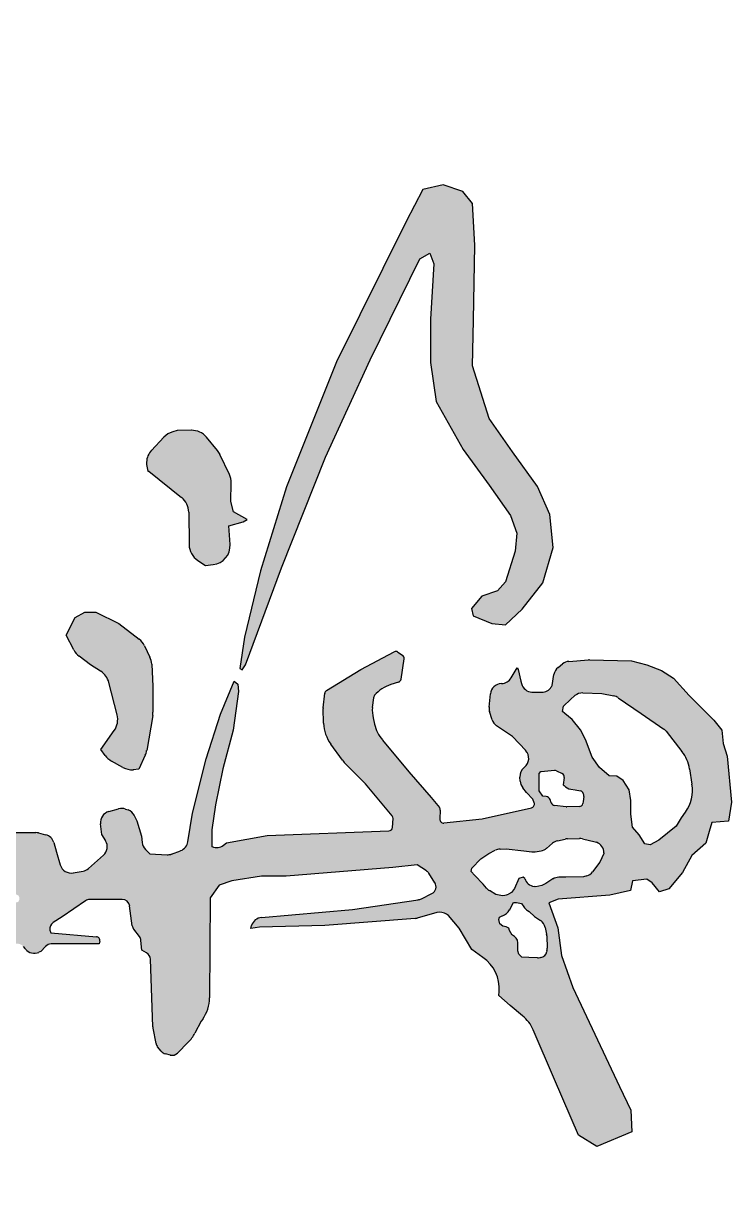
# Model space of a CAD drawing. Extents: x 1036631 to 1215829, y 649019 to 896649.
# Drawn here: x 1211893 to 1212528, y 695804 to 696856 of the extents above; entities that cross this region are included whole.
import ezdxf

# ---------------------------------------------------------------- set-up
doc = ezdxf.new("R2010")
doc.units = 0
doc.header["$LTSCALE"] = 1000
doc.header["$MEASUREMENT"] = 0
doc.layers.add('签名', color=7, linetype='Continuous')

msp = doc.modelspace()

# ---------------------------------------------------------------- hatches: boundary and pattern name
at = {"layer": '签名'}
h = msp.add_hatch(color=4, dxfattribs=at)
h.paths.add_polyline_path([(1211782.3, 696799.3), (1211803.9, 696796.4), (1211816, 696791.8), (1211826, 696786.4), (1211829.4, 696779.7), (1211830.2, 696771.8), (1211830.6, 696764.7), (1211830.6, 696763), (1211834.4, 696766.4), (1211839.8, 696774.7), (1211846, 696784.3), (1211843.5, 696795.1), (1211840.6, 696799.5, 0.161293), (1211823.8, 696812.6), (1211816.9, 696815.1), (1211790.2, 696823), (1211754.7, 696831.7, -0.055927), (1211747.6, 696834.3), (1211732.4, 696841.9, -0.036786), (1211728.1, 696844.4), (1211719.6, 696850.4, 0.116967), (1211705, 696856.2, 0.125161), (1211703.4, 696855.9), (1211694.6, 696851.9, 0.089225), (1211693.6, 696851.2, -0.045924), (1211694.1, 696851.6), (1211688.8, 696847.9, 0.195275), (1211687.4, 696845.8), (1211686.8, 696843.1, 0.293872), (1211688.2, 696839.6), (1211693.9, 696835.5), (1211699.7, 696833.4), (1211706, 696827.2), (1211708.1, 696812.3, 0.040442), (1211708.1, 696811.7, 0.74192), (1211714.3, 696809.9), (1211716.4, 696813), (1211725.6, 696815.9), (1211734.8, 696814.3), (1211741.8, 696809.3), (1211749.8, 696802.4, 0.146226), (1211751.6, 696801.6), (1211766.8, 696799.7)])
h.paths.add_polyline_path([(1212034.5, 696430.8, -0.224051), (1212040.9, 696417.7), (1212041.2, 696388.5, 0.252735), (1212049, 696374.4), (1212056, 696369.9), (1212062.7, 696370.6, 0.405395), (1212078, 696388.7), (1212076.8, 696405.4), (1212089.7, 696409.1), (1212093.4, 696411), (1212080.9, 696417.9), (1212078.6, 696427.1), (1212079, 696443.9, 0.116113), (1212077.4, 696451.5), (1212068.9, 696469.5, 0.062977), (1212066.6, 696473.1), (1212056.8, 696485, 0.230474), (1212043.2, 696491.1), (1212030.6, 696490.8), (1212026.6, 696489.7, 0.141943), (1212018.5, 696484.9), (1212007.6, 696473.1, 0.175293), (1212003, 696462.5), (1212002.9, 696460.3), (1212004.3, 696454.3), (1212005.2, 696454.3)])
h.paths.add_polyline_path([(1212007.7, 696281.3, 0.097987), (1212006, 696287.6), (1212001.2, 696297.6, 0.115547), (1211996.4, 696303.7), (1211978.2, 696317.9), (1211957.6, 696327.8), (1211947.7, 696328), (1211938.9, 696323.2), (1211931, 696307.2), (1211937.8, 696294, 0.112428), (1211942.7, 696288.3), (1211952.9, 696280.6), (1211961.9, 696274.9, -0.190711), (1211969.2, 696264.8), (1211976.7, 696235.8, -0.218827), (1211974.1, 696221.8), (1211962.2, 696204.8), (1211966, 696199.4, 0.115033), (1211971.7, 696194.3), (1211981.8, 696188.6, 0.14431), (1211991.2, 696186.5), (1211996.2, 696186.9), (1212001.9, 696199.5, 0.064737), (1212003.2, 696203.7), (1212008.6, 696235.3, 0.042109), (1212008.8, 696238.2), (1212008.8, 696261.3)])
h.paths.add_polyline_path([(1211848.9, 695876.5, 0.133698), (1211851, 695879.4), (1211854.7, 695889.3), (1211854.3, 695900), (1211854.3, 695904.2), (1211851, 695906.1), (1211843.5, 695906.5), (1211829.8, 695906.3), (1211823.5, 695906.9, -0.296761), (1211817.7, 695911.5), (1211816.3, 695915.7), (1211813, 695915.7), (1211809.9, 695910.9, -0.111035), (1211807.7, 695908.8), (1211803.3, 695906.1), (1211795.6, 695897.6, -0.159662), (1211792, 695895.5), (1211786.5, 695894.4), (1211772.8, 695895.5), (1211772.6, 695894.8), (1211772.3, 695888.2), (1211772.9, 695882.6), (1211777.6, 695877.6), (1211784.8, 695870.4), (1211788.9, 695870.7), (1211793, 695873.8), (1211796.4, 695872.6), (1211799.9, 695868.2), (1211801.1, 695861.3), (1211800.3, 695844.2, 0.22558), (1211802.5, 695838.9), (1211810.2, 695831.8), (1211813.7, 695832.5), (1211821.5, 695842.8), (1211830.7, 695851, 0.121444), (1211832.5, 695853.7), (1211836.9, 695865.5, -0.134274), (1211839, 695868.4)])
msp.add_hatch(color=4, dxfattribs=at).paths.add_polyline_path([(1212235.9, 696678.6), (1212173.4, 696552.6), (1212128.7, 696440.3), (1212105.1, 696364.9), (1212090.8, 696305.5), (1212086.7, 696277.3), (1212088.7, 696276.3), (1212091.8, 696280.7), (1212124, 696367.8), (1212163.4, 696467.1), (1212203.6, 696554.3), (1212248.2, 696644.9), (1212257, 696650), (1212260.7, 696640.5), (1212257.7, 696590.8), (1212257.7, 696552.1), (1212262.8, 696517.1), (1212287, 696474), (1212310.3, 696441.9), (1212329.3, 696414.8), (1212335.2, 696398.8), (1212333.7, 696382.7), (1212325, 696355), (1212317.9, 696347), (1212303.6, 696342.4), (1212294.4, 696331.2), (1212295.9, 696324.5), (1212312.8, 696317.8), (1212325.1, 696316.7), (1212340, 696330.6), (1212358.5, 696354.1), (1212367.7, 696385.9), (1212364.6, 696415.6), (1212353.8, 696440.7), (1212331.3, 696471.9), (1212310.3, 696501.6), (1212295.4, 696548.9), (1212296.4, 696589.9), (1212297.4, 696657.1), (1212295.3, 696694.5), (1212286.6, 696705.3), (1212269.2, 696711.4), (1212250.8, 696707.3)])
h = msp.add_hatch(color=4, dxfattribs=at)
h.paths.add_polyline_path([(1212162.8, 696255.1, -0.231178), (1212164.4, 696257.6), (1212195.3, 696276.6), (1212225, 696292.3, -0.274551), (1212228.5, 696292.1), (1212232.5, 696289.4, -0.290357), (1212233.9, 696286.1), (1212231.2, 696267.9, -0.282713), (1212229, 696265.2), (1212222, 696262.9, 0.12974), (1212207.5, 696253.4), (1212206.7, 696251.1), (1212205.5, 696242.5, 0.07073), (1212206.3, 696233), (1212207.6, 696227.5, 0.118418), (1212214.6, 696213.2), (1212238.4, 696184.7), (1212258.3, 696161.5), (1212265.7, 696152.6, -0.191696), (1212266.5, 696150.2), (1212266, 696142.4, 0.465128), (1212269.8, 696138.8), (1212303.9, 696142.5), (1212348.2, 696152.4, 0.44834), (1212350.7, 696156.8), (1212349.5, 696160.2), (1212343.9, 696166.2), (1212340.4, 696170.4, -0.157491), (1212338.1, 696176.2), (1212337.9, 696180, -0.24693), (1212341.8, 696188.6), (1212342, 696188.8, 0.440579), (1212343.1, 696203.8), (1212331.2, 696216.4), (1212317, 696226, -0.170294), (1212312.9, 696231.4), (1212310.6, 696238.7, -0.102372), (1212310.2, 696242.8), (1212311.5, 696254.7, -0.373734), (1212321.3, 696263.8), (1212321.5, 696263.8, 0.254103), (1212329.9, 696268.7), (1212335.3, 696278), (1212336.4, 696276.6), (1212338.7, 696266.1), (1212339.3, 696263.8, 0.331647), (1212348.7, 696256.1), (1212350.3, 696256), (1212357.3, 696256, 0.263355), (1212366.1, 696261), (1212366.7, 696262), (1212368.4, 696272.1, -0.184975), (1212372.1, 696278.4), (1212376.2, 696281.6, -0.149598), (1212381.8, 696283.8), (1212399.8, 696285.1), (1212438.1, 696284.3), (1212451.7, 696280.7), (1212464.9, 696275.6), (1212475.6, 696268.8), (1212489.6, 696253.2), (1212511.7, 696230.9), (1212518.9, 696222.1), (1212520.1, 696210.1), (1212523.7, 696198.6), (1212527.7, 696157.4), (1212524.9, 696140.3), (1212510.1, 696139.1), (1212507.7, 696131.1), (1212504.5, 696120.7), (1212492.2, 696109.6), (1212483.8, 696094.4), (1212471.4, 696079.7), (1212463, 696076.9), (1212456.6, 696085.2), (1212451.8, 696088.4), (1212438.7, 696086.8), (1212437, 696078.3), (1212418.6, 696074), (1212372.3, 696070.4), (1212363.9, 696067.2), (1212372, 696044.6), (1212375.2, 696019.7), (1212385.3, 695991.2), (1212427.2, 695902.4), (1212437.4, 695881), (1212438.4, 695861.6), (1212406.8, 695848.4), (1212390.4, 695858.6), (1212369, 695908.5), (1212349.8, 695953, 0.119239), (1212340.2, 695965.8), (1212329.2, 695974.9), (1212319, 695984.1), (1212319.2, 695987.6, 0.267055), (1212304.7, 696018.2), (1212294.7, 696025.1), (1212283.4, 696044.4), (1212273.8, 696055.6), (1212272.1, 696056.8, 0.225942), (1212263.5, 696058.3), (1212245.8, 696053.4, -0.047725), (1212243.9, 696053.1), (1212163, 696046.8), (1212104.3, 696045.4), (1212096.5, 696044.2), (1212097.3, 696046.9, -0.302854), (1212106.1, 696054), (1212187.9, 696061.2), (1212246.5, 696069.8, 0.079622), (1212249.6, 696070.8), (1212259, 696075.5, 0.447831), (1212261.6, 696085.2), (1212256.1, 696093.7, 0.101957), (1212254.2, 696095.7), (1212245.7, 696101.3), (1212224, 696098.9), (1212128.4, 696090.9), (1212106, 696090.9), (1212079.4, 696086.9), (1212068.2, 696082.9), (1212060.2, 696071.6), (1212059.5, 695981.8, -0.1506), (1212053.4, 695962.7), (1212052.1, 695960.9), (1212046.5, 695950.2, -0.07539), (1212040.5, 695942), (1212030.7, 695932.3, -0.258442), (1212024.4, 695930.4), (1212020, 695931.5, -0.172364), (1212016.1, 695933.9), (1212013, 695938, -0.116492), (1212011.7, 695940.8), (1212008.8, 695955.3), (1212006.5, 696016.5, 0.257654), (1212003.1, 696022.2), (1211998.9, 696024.6), (1211998, 696033.4, 0.137932), (1211996.7, 696036.8), (1211991.6, 696043.4, -0.130882), (1211990.3, 696046.6), (1211987.9, 696064.3, 0.375873), (1211981.2, 696070.2), (1211952.1, 696070.2, 0.153785), (1211948.2, 696068.9), (1211927.4, 696054.4), (1211919.4, 696049.4, 0.298099), (1211916.2, 696042.7), (1211917.2, 696040.1), (1211958.1, 696036.7, -0.449386), (1211961.1, 696032.6), (1211960.6, 696030.2), (1211917.5, 696030.2, 0.210128), (1211912.4, 696028), (1211908.3, 696023.4), (1211906.5, 696022.7, -0.340919), (1211894.4, 696025.7), (1211892.7, 696027.8, 0.210758), (1211887.8, 696030.4), (1211879.3, 696031, -0.201903), (1211872.3, 696034.6), (1211866.3, 696041.6, -0.259318), (1211864.4, 696051.4), (1211865.3, 696054.2, -0.264412), (1211877.7, 696065.6), (1211888, 696067.9), (1211888.8, 696069.7, 0.42547), (1211887, 696074.3), (1211882.9, 696075.9, 0.080244), (1211875.6, 696076.9), (1211859.3, 696076.3), (1211764.5, 696075.2), (1211690.1, 696069.1), (1211656.7, 696066.9, 0.145884), (1211653, 696065.6), (1211604.9, 696029.6), (1211565.5, 696003.1), (1211517.1, 695966.6), (1211453.4, 695923.2), (1211433.9, 695908.2, 0.151784), (1211430.5, 695903.2), (1211428.7, 695897.7), (1211428.7, 695893.1, 0.121298), (1211429.8, 695888.4), (1211432.8, 695885), (1211438.5, 695883.5), (1211444.6, 695883.7, 0.108689), (1211458.7, 695887.1), (1211468.3, 695891.8), (1211538.2, 695923.9), (1211622.3, 695962.4), (1211693.9, 695991.5), (1211723.8, 695997.7), (1211768.6, 696000.1), (1211779.4, 695999.5, -0.148728), (1211786.8, 695996.8), (1211793.5, 695991.8, -0.11645), (1211797.6, 695987), (1211802.4, 695977.3), (1211787.2, 695975, 0.187953), (1211778.7, 695970), (1211761.7, 695948.9, 0.102525), (1211759.2, 695943.9), (1211755.2, 695929.4), (1211737.2, 695929.4, 0.144191), (1211729.8, 695927.2), (1211646.7, 695873.6), (1211568, 695827.3, 0.063491), (1211565.2, 695825.2), (1211550.7, 695810.7, -0.080592), (1211547.2, 695808.1), (1211542.6, 695805.9, -0.178905), (1211533.3, 695804.8), (1211529.8, 695810.6), (1211526, 695821.8, -0.27945), (1211528.8, 695835.6), (1211533.4, 695840.6), (1211555.1, 695847.1, 0.073381), (1211558.7, 695848.7), (1211664, 695918.4), (1211701, 695944, 0.06755), (1211703.7, 695946.5), (1211709.3, 695953.2), (1211709.6, 695955.1, 0.305341), (1211698.9, 695960.3), (1211694.7, 695960), (1211623.9, 695928.6), (1211499.4, 695875.1), (1211463.5, 695861.4, -0.052637), (1211456.6, 695859.6), (1211435.6, 695856.4, -0.090596), (1211423.4, 695856.7), (1211409.2, 695859.7, -0.085038), (1211398.5, 695863.9), (1211392.6, 695867.6, -0.181064), (1211388.2, 695873.2), (1211385.5, 695881.6, -0.147202), (1211385.5, 695887.4), (1211388.7, 695898.8, -0.109427), (1211390.8, 695902.7), (1211409.1, 695923.8, -0.048018), (1211410.6, 695925.2), (1211468, 695970.1), (1211517.5, 696003.9), (1211532.9, 696016.1, 0.298156), (1211535.3, 696023.2), (1211532.5, 696033.8), (1211527, 696040.1), (1211508.1, 696041.7), (1211297.1, 696015.8), (1211180.5, 696003.2), (1210924.5, 695982.3, -0.291644), (1210918.1, 695985.7), (1210900.6, 696016.5), (1210900.6, 696019.1, -0.383842), (1210906.6, 696025.8), (1210945.4, 696029.9), (1211243.5, 696043.3), (1211448.1, 696065.3), (1211521.3, 696070.8), (1211524.2, 696078.7), (1211522, 696108.5), (1211509.1, 696147.2), (1211497.2, 696162), (1211480.5, 696184, -0.101619), (1211477.6, 696190.1), (1211475.4, 696198.9, -0.109256), (1211475.2, 696206.3), (1211477.4, 696218.1, -0.280752), (1211489.3, 696231.2), (1211492, 696232, -0.126758), (1211500.5, 696232.3), (1211508.8, 696230.4, -0.15474), (1211517.6, 696225.3), (1211531.9, 696209.6, -0.081557), (1211534.9, 696205), (1211539.5, 696194.6, -0.093443), (1211540.9, 696188.5), (1211541.7, 696167), (1211548.7, 696126.4), (1211558.8, 696085.9, 0.390931), (1211566.5, 696080.8), (1211597.1, 696085.9), (1211621.7, 696098.6, 0.171134), (1211624.8, 696101.9), (1211634.7, 696124.5), (1211664.4, 696169.9), (1211678.5, 696198.2, 0.116513), (1211679.3, 696201.2), (1211679.3, 696221.9, 0.107138), (1211678.7, 696224.7), (1211675.9, 696230.7, 0.523435), (1211664.9, 696232.7), (1211653.7, 696221.5, -0.18265), (1211649.3, 696219.5), (1211636, 696218.7, -0.340063), (1211629.1, 696223.3), (1211627.2, 696229.1, 0.294066), (1211621.5, 696233.7), (1211616.2, 696234.2, 0.133568), (1211598.6, 696231.4), (1211596.1, 696230.3), (1211581.1, 696221.9, 0.220074), (1211577.7, 696217.3), (1211574.6, 696201.7, -0.080659), (1211573.8, 696199.6), (1211562.5, 696179.8), (1211559.8, 696182, -0.201849), (1211557.3, 696186.6), (1211553.8, 696221.6, -0.240558), (1211554.9, 696224.5), (1211570.3, 696238.1, 0.21433), (1211571.4, 696240.7), (1211571.4, 696245, 0.280337), (1211569.6, 696248), (1211516, 696275.7), (1211478.2, 696298.7, 0.156534), (1211472.2, 696300.2), (1211456.6, 696299.1, -0.46076), (1211449.4, 696306.4), (1211451.1, 696327.5, -0.064651), (1211454.8, 696344.6), (1211465.7, 696386.6), (1211481.3, 696446.5), (1211499.7, 696518.6), (1211503.3, 696537.3), (1211482.4, 696535.2, -0.064936), (1211464.8, 696535.8), (1211448.4, 696538.4, -0.080775), (1211438, 696541.9), (1211430.5, 696545.8, -0.135752), (1211417.2, 696558.2), (1211416.9, 696558.8, -0.154043), (1211411.9, 696578.7), (1211412.1, 696581.9, -0.136703), (1211413.3, 696585.3), (1211421.1, 696596.6), (1211423, 696597.1, -0.279334), (1211429.7, 696595.1), (1211444.1, 696579), (1211464.5, 696569.2), (1211484.6, 696565.2, 0.141167), (1211503.3, 696566.7), (1211507.2, 696569.5), (1211511.9, 696576.2, 0.122029), (1211512.6, 696579.4), (1211511.5, 696628.6, 0.13949), (1211506, 696646.4), (1211498.8, 696657.5), (1211493.4, 696663.2, 0.109197), (1211481.3, 696671.5), (1211471.8, 696675.3, -0.674227), (1211477.9, 696707.3), (1211488.7, 696706.8, -0.092395), (1211503.9, 696701.8), (1211515.2, 696695.4, -0.067551), (1211522.5, 696689.8), (1211538.4, 696674), (1211539.1, 696673, -0.157847), (1211545.7, 696653.1), (1211546.2, 696573.3, 0.507739), (1211550.7, 696570.1), (1211578.5, 696579.2), (1211641.8, 696595.7), (1211647.4, 696597.8, 0.285141), (1211669.2, 696626.2), (1211669.7, 696630.7), (1211659.5, 696651), (1211659.2, 696655.6, -0.404917), (1211668.5, 696666.3), (1211676.1, 696667, -0.059906), (1211678.5, 696667), (1211689.7, 696665.3, -0.217925), (1211696.8, 696660.7), (1211703.1, 696650.7, -0.127757), (1211704.6, 696645.8), (1211705.3, 696633.2), (1211705.8, 696630.2, 0.45192), (1211718.5, 696621.7), (1211737.9, 696626.9, 0.061267), (1211745.6, 696630), (1211759.5, 696637.6, -0.126968), (1211775.9, 696641.9), (1211828.5, 696641.9, 0.329734), (1211831.8, 696644.3), (1211838.3, 696665.6), (1211846.3, 696643.4, 0.229531), (1211848.4, 696641.4), (1211851.9, 696640.2, -0.382276), (1211854.1, 696636.3), (1211851.1, 696622.2, -0.203047), (1211849.6, 696620.1), (1211840.3, 696614.2), (1211822.5, 696604.4), (1211797.4, 696595.8), (1211762.5, 696589.2), (1211745.4, 696589.2), (1211730.8, 696589.7, 0.112418), (1211723.4, 696588.3), (1211718.7, 696586.3, 0.326044), (1211716.7, 696582.8), (1211719.7, 696553.4), (1211717.7, 696540.9), (1211713.1, 696533.3, 0.328096), (1211713.7, 696525.3), (1211719.7, 696518.5), (1211734.8, 696463.8, 0.053255), (1211735.3, 696462.5), (1211759.2, 696416.8), (1211778.2, 696386.2), (1211794.3, 696361.1, 0.098742), (1211796.1, 696359.2), (1211819.3, 696343.1), (1211855.4, 696310.2, 0.218816), (1211860.8, 696308.5), (1211863.4, 696308.8, -0.291918), (1211870, 696305.7), (1211871.8, 696302.8, -0.158896), (1211872.8, 696298.8), (1211871.9, 696286.2), (1211880.4, 696289.4), (1211863.5, 696271.5), (1211862.8, 696267.2, -0.240188), (1211853.6, 696254.8), (1211847.3, 696254), (1211816.5, 696254), (1211771.4, 696250.3), (1211745.6, 696249.6), (1211735.2, 696246.6), (1211733, 696228), (1211719.7, 696203.6), (1211702.7, 696182.9), (1211697.5, 696173.3), (1211688.8, 696154.1, -0.059303), (1211684.7, 696147.2), (1211670.5, 696129.1, 0.096023), (1211664.7, 696117.5), (1211662, 696108.4), (1211665.7, 696103.2), (1211676.1, 696101), (1211743.9, 696110.7), (1211775.4, 696113.4, 0.368288), (1211784.7, 696122.9), (1211784.8, 696124.4, -0.287337), (1211791.2, 696133.1), (1211794.5, 696134.5, -0.1299), (1211799.7, 696135.1), (1211830.3, 696130.9), (1211860.2, 696130.1), (1211903.7, 696130.1, -0.061275), (1211906.1, 696129.8), (1211912.5, 696128.2, -0.265952), (1211919.8, 696121.2), (1211922.3, 696112.7), (1211925.7, 696101.1, 0.385739), (1211937.4, 696093.9), (1211946.1, 696095.6, 0.134429), (1211950.9, 696098), (1211964.4, 696109.8, 0.361907), (1211966.4, 696122.7), (1211962.9, 696128.4), (1211961.8, 696138, -0.367837), (1211969.1, 696149), (1211978, 696151.5, -0.157947), (1211984.3, 696151.3), (1211986.5, 696150.5, -0.191883), (1211992.1, 696145.5), (1211994.4, 696140.8), (1211998.6, 696126.8), (1211999.1, 696121.3, 0.175535), (1212002, 696115), (1212006, 696111), (1212021.4, 696110.3, 0.100406), (1212025.4, 696110.9), (1212033.6, 696113.9, 0.271742), (1212040.1, 696121.9), (1212044.2, 696147.5), (1212056.6, 696196.3), (1212069.3, 696236.5), (1212081.5, 696265.9), (1212084.8, 696263.4), (1212085.6, 696256.8), (1212080.6, 696222), (1212071.5, 696187.2), (1212064.9, 696154.9), (1212061.6, 696132.6), (1212061.6, 696117.6, 0.280775), (1212072.1, 696118.8), (1212074.8, 696121), (1212111.3, 696127.6), (1212220.4, 696131.6, 0.384258), (1212223.7, 696134.8), (1212224.2, 696142.8, 0.192772), (1212223.4, 696145.2), (1212199.4, 696173.9), (1212182.2, 696191.2, -0.038185), (1212178.8, 696195.1), (1212168.3, 696209.4, -0.150784), (1212161.8, 696228.3), (1212161.3, 696241.9)])
h.paths.add_polyline_path([(1211672.6, 696569.6), (1211675, 696558.6), (1211673.3, 696515.8), (1211660.9, 696444.4), (1211643.7, 696379.2), (1211620.3, 696312.7), (1211599.3, 696280.7), (1211571, 696295.5), (1211541.4, 696309), (1211491, 696331, -0.411776), (1211487.4, 696339.9), (1211502, 696374.3), (1211515.6, 696416.1), (1211531.6, 696477.7), (1211539, 696513.4), (1211547.6, 696534.3), (1211556.6, 696537.4), (1211588.4, 696543.7), (1211618.2, 696556.2), (1211644.7, 696564.8), (1211666.4, 696570.6)], flags=16)
h.paths.add_polyline_path([(1211705.5, 696491.1), (1211708.5, 696490.2), (1211714.4, 696479.6), (1211719.1, 696454.6), (1211737.8, 696411.7), (1211763.9, 696356.4, 0.039662), (1211765.2, 696354), (1211782.7, 696328.4), (1211798.9, 696299.5), (1211806.9, 696285.5), (1211804, 696282.6), (1211777.2, 696281.3), (1211744.6, 696277.8), (1211681.9, 696282.9, 0.081589), (1211679.7, 696282.7), (1211659.5, 696277.7, 0.183834), (1211655.5, 696274.9), (1211653.1, 696271.4, -0.12786), (1211646.7, 696265.7), (1211637.9, 696261.3), (1211629.4, 696264.3), (1211628.3, 696271.5), (1211629.1, 696281.9), (1211640.4, 696306), (1211656.8, 696337.1), (1211672.3, 696372.5), (1211687, 696410.5), (1211697.4, 696452.8), (1211700, 696487.3), (1211701.7, 696490.7)], flags=16)
h.paths.add_polyline_path([(1212377.1, 696243.6), (1212383.3, 696249.7), (1212387.2, 696253.1, -0.191823), (1212394.3, 696255.5), (1212411.2, 696254.8), (1212422.1, 696252.8, -0.10674), (1212426.1, 696251.2), (1212446.7, 696237.1), (1212466.9, 696223, -0.07439), (1212469.1, 696221), (1212483.2, 696203, -0.129106), (1212490.1, 696187.2), (1212492.2, 696173.5, -0.195793), (1212486.2, 696148.5), (1212482.6, 696143.4), (1212477.9, 696136), (1212462.5, 696123.4), (1212454.6, 696119.2), (1212449.9, 696120.1), (1212444.8, 696128), (1212438.8, 696135), (1212437.4, 696146.7), (1212437.4, 696158.8), (1212436, 696168.6), (1212430.4, 696177), (1212424.8, 696180.7), (1212417.8, 696181.2), (1212409.4, 696188.6), (1212402.8, 696197.9), (1212396.8, 696213.8), (1212392.1, 696222.2), (1212384.7, 696231.5), (1212378.1, 696237.1), (1212376.2, 696238.9)], flags=16)
h.paths.add_polyline_path([(1212355.1, 696183.2), (1212356.6, 696184.9), (1212356.9, 696184.9), (1212369.8, 696186.1), (1212375.7, 696183.1, -0.319194), (1212377.6, 696179.7), (1212376.8, 696173.1), (1212377.5, 696172.3, 0.170609), (1212383.5, 696169.1), (1212387.4, 696168.5), (1212392.1, 696167.5, -0.270894), (1212394.6, 696165.2), (1212395.2, 696163.3), (1212394.6, 696157.9), (1212394.3, 696156.2, -0.35173), (1212391, 696153.5), (1212379.6, 696153.2), (1212368.8, 696154.5, -0.28734), (1212366, 696156.8), (1212364.9, 696159.9, 0.155831), (1212363.7, 696161.5, 0.184917), (1212361.5, 696162.5), (1212358.3, 696162.8), (1212355.1, 696167.7), (1212355.1, 696176)], flags=16)
h.paths.add_polyline_path([(1212294.7, 696098.1), (1212302.8, 696106.5), (1212310.1, 696111.3), (1212315.8, 696114.3, -0.109091), (1212320.1, 696115.4), (1212325.5, 696115.7), (1212341.3, 696113.8), (1212348.7, 696112.9, 0.069308), (1212351.5, 696113), (1212356.8, 696113.8, 0.13629), (1212361.8, 696116), (1212367.2, 696120.5, -0.117467), (1212371.5, 696122.6), (1212378.4, 696124.2, -0.049761), (1212380.5, 696124.5), (1212391.3, 696124.8, -0.063156), (1212393.9, 696124.6), (1212405.5, 696121.9), (1212406.6, 696121.5, -0.311276), (1212413.2, 696111.9), (1212413.2, 696111.3), (1212409.5, 696103.6), (1212403.1, 696095, -0.162986), (1212397.8, 696091.3), (1212394.8, 696090.4), (1212379.1, 696090), (1212372.8, 696090, 0.140475), (1212367.4, 696088.5), (1212361.1, 696084.5), (1212357.4, 696082.7), (1212352.3, 696081.6), (1212350.7, 696081.8, -0.312011), (1212342.4, 696088.9), (1212340.7, 696090.1), (1212336.9, 696088.9), (1212332.9, 696080.1), (1212330.3, 696076.5), (1212327.6, 696075, -0.174687), (1212320.8, 696073.8), (1212316.4, 696074.6), (1212310.5, 696078.2, -0.082204), (1212307.9, 696080.3), (1212305, 696083.8), (1212297.6, 696091.5), (1212294.3, 696095.2)], flags=16)
h.paths.add_polyline_path([(1212319.6, 696054.2), (1212322.1, 696055.5, 0.21493), (1212328.7, 696060.7), (1212330.7, 696064.6), (1212332.2, 696067.5), (1212334.9, 696067.5), (1212339.4, 696066.5), (1212341.3, 696063.6, 0.120194), (1212344.7, 696060.2), (1212346.1, 696059.4), (1212350.9, 696054.9), (1212356.2, 696051.4, -0.198061), (1212360.6, 696045), (1212362, 696038.2), (1212362.4, 696026.5, -0.06461), (1212362.2, 696023.9), (1212362, 696023.3, -0.302829), (1212356.6, 696018.1), (1212355.7, 696017.9, -0.052243), (1212353.6, 696017.8), (1212345.8, 696018), (1212339.6, 696018.5), (1212337, 696021.1), (1212336.1, 696023.9), (1212335.9, 696030.6, 0.37754), (1212330.8, 696038.1), (1212328.6, 696042.4), (1212327.8, 696044.3), (1212325.7, 696045.5), (1212322.7, 696046.2), (1212319.8, 696048.4), (1212319, 696052.1)], flags=16)

# ---------------------------------------------------------------- linework, layer by layer
at = {"layer": '签名', "color": 4}
for p, q in [((1212269.2, 696711.4, -1699.6), (1212250.8, 696707.3, -1699.6)), ((1212286.6, 696705.3, -1699.6), (1212269.2, 696711.4, -1699.6)), ((1212250.8, 696707.3, -1699.6), (1212235.9, 696678.6, -1699.6)), ((1212295.3, 696694.5, -1699.6), (1212286.6, 696705.3, -1699.6)), ((1212297.4, 696657.1, -1699.6), (1212295.3, 696694.5, -1699.6)), ((1212235.9, 696678.6, -1699.6), (1212173.4, 696552.6, -1699.6)), ((1212248.2, 696644.9, -1699.6), (1212257, 696650, -1699.6)), ((1212257, 696650, -1699.6), (1212260.7, 696640.5, -1699.6)), ((1212296.4, 696589.9, -1699.6), (1212297.4, 696657.1, -1699.6)), ((1212203.6, 696554.3, -1699.6), (1212248.2, 696644.9, -1699.6)), ((1212260.7, 696640.5, -1699.6), (1212257.7, 696590.8, -1699.6)), ((1212257.7, 696590.8, -1699.6), (1212257.7, 696552.1, -1699.6)), ((1212295.4, 696548.9, -1699.6), (1212296.4, 696589.9, -1699.6)), ((1212163.4, 696467.1, -1699.6), (1212203.6, 696554.3, -1699.6)), ((1212173.4, 696552.6, -1699.6), (1212128.7, 696440.3, -1699.6)), ((1212257.7, 696552.1, -1699.6), (1212262.8, 696517.1, -1699.6)), ((1212310.3, 696501.6, -1699.6), (1212295.4, 696548.9, -1699.6)), ((1212262.8, 696517.1, -1699.6), (1212287, 696474, -1699.6)), ((1212331.3, 696471.9, -1699.6), (1212310.3, 696501.6, -1699.6)), ((1212030.6, 696490.8, -1699.6), (1212026.6, 696489.7, -1699.6)), ((1212043.2, 696491.1, -1699.6), (1212030.6, 696490.8, -1699.6)), ((1212018.5, 696484.9, -1699.6), (1212007.6, 696473.1, -1699.6)), ((1212066.6, 696473.1, -1699.6), (1212056.8, 696485, -1699.6)), ((1212077.4, 696451.5, -1699.6), (1212068.9, 696469.5, -1699.6)), ((1212287, 696474, -1699.6), (1212310.3, 696441.9, -1699.6)), ((1212353.8, 696440.7, -1699.6), (1212331.3, 696471.9, -1699.6)), ((1212003, 696462.5, -1699.6), (1212002.9, 696460.3, -1699.6)), ((1212002.9, 696460.3, -1699.6), (1212004.3, 696454.3, -1699.6)), ((1212124, 696367.8, -1699.6), (1212163.4, 696467.1, -1699.6)), ((1212004.3, 696454.3, -1699.6), (1212005.2, 696454.3, -1699.6)), ((1212005.2, 696454.3, -1699.6), (1212034.5, 696430.8, -1699.6)), ((1212078.6, 696427.1, -1699.6), (1212079, 696443.9, -1699.6)), ((1212128.7, 696440.3, -1699.6), (1212105.1, 696364.9, -1699.6)), ((1212310.3, 696441.9, -1699.6), (1212329.3, 696414.8, -1699.6)), ((1212364.6, 696415.6, -1699.6), (1212353.8, 696440.7, -1699.6)), ((1212080.9, 696417.9, -1699.6), (1212078.6, 696427.1, -1699.6)), ((1212040.9, 696417.7, -1699.6), (1212041.2, 696388.5, -1699.6)), ((1212093.4, 696411, -1699.6), (1212080.9, 696417.9, -1699.6)), ((1212076.8, 696405.4, -1699.6), (1212089.7, 696409.1, -1699.6)), ((1212089.7, 696409.1, -1699.6), (1212093.4, 696411, -1699.6)), ((1212329.3, 696414.8, -1699.6), (1212335.2, 696398.8, -1699.6)), ((1212367.7, 696385.9, -1699.6), (1212364.6, 696415.6, -1699.6)), ((1212078, 696388.7, -1699.6), (1212076.8, 696405.4, -1699.6)), ((1212335.2, 696398.8, -1699.6), (1212333.7, 696382.7, -1699.6)), ((1212358.5, 696354.1, -1699.6), (1212367.7, 696385.9, -1699.6)), ((1212333.7, 696382.7, -1699.6), (1212325, 696355, -1699.6)), ((1212049, 696374.4, -1699.6), (1212056, 696369.9, -1699.6)), ((1212056, 696369.9, -1699.6), (1212062.7, 696370.6, -1699.6)), ((1212105.1, 696364.9, -1699.6), (1212090.8, 696305.5, -1699.6)), ((1212091.8, 696280.7, -1699.6), (1212124, 696367.8, -1699.6)), ((1212325, 696355, -1699.6), (1212317.9, 696347, -1699.6)), ((1212340, 696330.6, -1699.6), (1212358.5, 696354.1, -1699.6)), ((1212317.9, 696347, -1699.6), (1212303.6, 696342.4, -1699.6)), ((1212303.6, 696342.4, -1699.6), (1212294.4, 696331.2, -1699.6)), ((1211931, 696307.2, -1699.6), (1211938.9, 696323.2, -1699.6)), ((1211938.9, 696323.2, -1699.6), (1211947.7, 696328, -1699.6)), ((1211947.7, 696328, -1699.6), (1211957.6, 696327.8, -1699.6)), ((1211957.6, 696327.8, -1699.6), (1211978.2, 696317.9, -1699.6)), ((1212294.4, 696331.2, -1699.6), (1212295.9, 696324.5, -1699.6)), ((1212295.9, 696324.5, -1699.6), (1212312.8, 696317.8, -1699.6)), ((1212325.1, 696316.7, -1699.6), (1212340, 696330.6, -1699.6)), ((1211978.2, 696317.9, -1699.6), (1211996.4, 696303.7, -1699.6)), ((1212312.8, 696317.8, -1699.6), (1212325.1, 696316.7, -1699.6)), ((1211937.8, 696294, -1699.6), (1211931, 696307.2, -1699.6)), ((1212090.8, 696305.5, -1699.6), (1212086.7, 696277.3, -1699.6)), ((1212001.2, 696297.6, -1699.6), (1212006, 696287.6, -1699.6)), ((1212195.3, 696276.6, -1699.6), (1212225, 696292.3, -1699.6)), ((1212228.5, 696292.1, -1699.6), (1212232.5, 696289.4, -1699.6)), ((1211952.9, 696280.6, -1699.6), (1211942.7, 696288.3, -1699.6)), ((1211961.9, 696274.9, -1699.6), (1211952.9, 696280.6, -1699.6)), ((1212007.7, 696281.3, -1699.6), (1212008.8, 696261.3, -1699.6)), ((1212088.7, 696276.3, -1699.6), (1212091.8, 696280.7, -1699.6)), ((1212233.9, 696286.1, -1699.6), (1212231.2, 696267.9, -1699.6)), ((1212372.1, 696278.4, -1699.6), (1212376.2, 696281.6, -1699.6)), ((1212381.8, 696283.8, -1699.6), (1212399.3, 696285.1, -1699.6)), ((1212400.3, 696285.1, -1699.6), (1212438.1, 696284.3, -1699.6)), ((1212438.1, 696284.3, -1699.6), (1212451.7, 696280.7, -1699.6)), ((1212451.7, 696280.7, -1699.6), (1212464.9, 696275.6, -1699.6)), ((1212086.7, 696277.3, -1699.6), (1212088.7, 696276.3, -1699.6)), ((1212164.4, 696257.6, -1699.6), (1212195.3, 696276.6, -1699.6)), ((1212330, 696269, -1699.6), (1212335.3, 696278, -1699.6)), ((1212335.3, 696278, -1699.6), (1212336.4, 696276.6, -1699.6)), ((1212336.4, 696276.6, -1699.6), (1212338.7, 696266.1, -1699.6)), ((1212366.7, 696262, -1699.6), (1212368.4, 696272.1, -1699.6)), ((1212464.9, 696275.6, -1699.6), (1212475.6, 696268.8, -1699.6)), ((1211976.7, 696235.8, -1699.6), (1211969.2, 696264.8, -1699.6)), ((1212008.8, 696261.3, -1699.6), (1212008.8, 696238.2, -1699.6)), ((1212069.3, 696236.5, -1699.6), (1212081.5, 696265.9, -1699.6)), ((1212081.5, 696265.9, -1699.6), (1212084.8, 696263.4, -1699.6)), ((1212084.8, 696263.4, -1699.6), (1212085.6, 696256.8, -1699.6)), ((1212229, 696265.2, -1699.6), (1212222, 696262.9, -1699.6)), ((1212321.3, 696263.8, -1699.6), (1212321.5, 696263.8, -1699.6)), ((1212338.7, 696266.1, -1699.6), (1212339.3, 696263.8, -1699.6)), ((1212366.1, 696261, -1699.6), (1212366.7, 696262, -1699.6)), ((1212475.6, 696268.8, -1699.6), (1212489.6, 696253.2, -1699.6)), ((1212085.6, 696256.8, -1699.6), (1212080.6, 696222, -1699.6)), ((1212161.3, 696242.1, -1699.6), (1212162.8, 696255.1, -1699.6)), ((1212206.7, 696251.1, -1699.6), (1212205.5, 696242.5, -1699.6)), ((1212207.5, 696253.4, -1699.6), (1212206.7, 696251.1, -1699.6)), ((1212310.2, 696242.8, -1699.6), (1212311.5, 696254.7, -1699.6)), ((1212348.7, 696256.1, -1699.6), (1212350.3, 696256, -1699.6)), ((1212350.3, 696256, -1699.6), (1212357.3, 696256, -1699.6)), ((1212377.1, 696243.6, -1699.6), (1212383.3, 696249.7, -1699.6)), ((1212383.3, 696249.7, -1699.6), (1212387.2, 696253.1, -1699.6)), ((1212394.3, 696255.5, -1699.6), (1212411.2, 696254.8, -1699.6)), ((1212411.2, 696254.8, -1699.6), (1212422.1, 696252.8, -1699.6)), ((1212426.1, 696251.2, -1699.6), (1212446.7, 696237.1, -1699.6)), ((1212489.6, 696253.2, -1699.6), (1212511.7, 696230.9, -1699.6)), ((1212161.8, 696228.3, -1699.6), (1212161.3, 696241.6, -1699.6)), ((1212312.9, 696231.4, -1699.6), (1212310.6, 696238.7, -1699.6)), ((1212376.2, 696238.9, -1699.6), (1212377.1, 696243.6, -1699.6)), ((1212378.1, 696237.1, -1699.6), (1212376.2, 696238.9, -1699.6)), ((1212008.6, 696235.3, -1699.6), (1212003.2, 696203.7, -1699.6)), ((1212056.6, 696196.3, -1699.6), (1212069.3, 696236.5, -1699.6)), ((1212069.3, 696236.5, -1699.6), (1212069.3, 696236.5, -1699.6)), ((1212206.3, 696233, -1699.6), (1212207.6, 696227.5, -1699.6)), ((1212384.7, 696231.5, -1699.6), (1212378.1, 696237.1, -1699.6)), ((1212392.1, 696222.2, -1699.6), (1212384.7, 696231.5, -1699.6)), ((1212446.7, 696237.1, -1699.6), (1212466.9, 696223, -1699.6)), ((1212511.7, 696230.9, -1699.6), (1212518.9, 696222.1, -1699.6)), ((1211962.2, 696204.8, -1699.6), (1211974.1, 696221.8, -1699.6)), ((1212080.6, 696222, -1699.6), (1212071.5, 696187.2, -1699.6)), ((1212331.2, 696216.4, -1699.6), (1212317, 696226, -1699.6)), ((1212396.8, 696213.8, -1699.6), (1212392.1, 696222.2, -1699.6)), ((1212469.1, 696221, -1699.6), (1212483.2, 696203, -1699.6)), ((1212518.9, 696222.1, -1699.6), (1212520.1, 696210.1, -1699.6)), ((1212178.8, 696195.1, -1699.6), (1212168.3, 696209.4, -1699.6)), ((1212214.6, 696213.2, -1699.6), (1212238.4, 696184.7, -1699.6)), ((1212343.1, 696203.8, -1699.6), (1212331.2, 696216.4, -1699.6)), ((1212402.8, 696197.9, -1699.6), (1212396.8, 696213.8, -1699.6)), ((1212520.1, 696210.1, -1699.6), (1212523.7, 696198.6, -1699.6)), ((1211966, 696199.4, -1699.6), (1211962.2, 696204.8, -1699.6)), ((1212001.9, 696199.5, -1699.6), (1211996.2, 696186.9, -1699.6)), ((1212044.2, 696147.5, -1699.6), (1212056.6, 696196.3, -1699.6)), ((1212409.4, 696188.6, -1699.6), (1212402.8, 696197.9, -1699.6)), ((1212523.7, 696198.6, -1699.6), (1212527.7, 696157.4, -1699.6)), ((1211981.8, 696188.6, -1699.6), (1211971.7, 696194.3, -1699.6)), ((1211996.2, 696186.9, -1699.6), (1211991.2, 696186.5, -1699.6)), ((1212071.5, 696187.2, -1699.6), (1212064.9, 696154.9, -1699.6)), ((1212199.4, 696173.9, -1699.6), (1212182.2, 696191.2, -1699.6)), ((1212341.8, 696188.6, -1699.6), (1212342, 696188.8, -1699.6)), ((1212356.9, 696184.9, -1699.6), (1212368.9, 696186, -1699.6)), ((1212370.7, 696185.7, -1699.6), (1212375.7, 696183.1, -1699.6)), ((1212417.8, 696181.2, -1699.6), (1212409.4, 696188.6, -1699.6)), ((1212490.1, 696187.2, -1699.6), (1212492.2, 696173.5, -1699.6)), ((1212238.4, 696184.7, -1699.6), (1212258.3, 696161.5, -1699.6)), ((1212338.1, 696176.2, -1699.6), (1212337.9, 696180, -1699.6)), ((1212355.1, 696183.2, -1699.6), (1212356.6, 696184.9, -1699.6)), ((1212355.1, 696176, -1699.6), (1212355.1, 696183.2, -1699.6)), ((1212355.1, 696167.7, -1699.6), (1212355.1, 696176, -1699.6)), ((1212356.6, 696184.9, -1699.6), (1212356.9, 696184.9, -1699.6)), ((1212377.6, 696179.7, -1699.6), (1212376.8, 696173.1, -1699.6)), ((1212424.8, 696180.7, -1699.6), (1212417.8, 696181.2, -1699.6)), ((1212430.4, 696177, -1699.6), (1212424.8, 696180.7, -1699.6)), ((1212436, 696168.6, -1699.6), (1212430.4, 696177, -1699.6)), ((1212223.4, 696145.2, -1699.6), (1212199.4, 696173.9, -1699.6)), ((1212343.9, 696166.2, -1699.6), (1212340.4, 696170.4, -1699.6)), ((1212349.5, 696160.2, -1699.6), (1212343.9, 696166.2, -1699.6)), ((1212358.3, 696162.8, -1699.6), (1212355.1, 696167.7, -1699.6)), ((1212376.8, 696173.1, -1699.6), (1212377.5, 696172.3, -1699.6)), ((1212383.5, 696169.1, -1699.6), (1212387.4, 696168.5, -1699.6)), ((1212387.4, 696168.5, -1699.6), (1212392.1, 696167.5, -1699.6)), ((1212394.6, 696165.2, -1699.6), (1212395, 696164, -1699.6)), ((1212437.4, 696158.8, -1699.6), (1212436, 696168.6, -1699.6)), ((1212064.9, 696154.9, -1699.6), (1212061.6, 696132.6, -1699.6)), ((1212258.3, 696161.5, -1699.6), (1212265.7, 696152.6, -1699.6)), ((1212350.7, 696156.8, -1699.6), (1212349.5, 696160.2, -1699.6)), ((1212361.5, 696162.5, -1699.6), (1212358.3, 696162.8, -1699.6)), ((1212363.9, 696161.3, -1699.6), (1212363.5, 696161.7, -1699.6)), ((1212366, 696156.8, -1699.6), (1212364.9, 696159.9, -1699.6)), ((1212379.4, 696153.3, -1699.6), (1212368.8, 696154.5, -1699.6)), ((1212394.6, 696157.9, -1699.6), (1212394.3, 696156.2, -1699.6)), ((1212395.1, 696162.6, -1699.6), (1212394.6, 696157.9, -1699.6)), ((1212437.4, 696146.7, -1699.6), (1212437.4, 696158.8, -1699.6)), ((1212527.7, 696157.4, -1699.6), (1212524.9, 696140.3, -1699.6)), ((1211969.1, 696149, -1699.6), (1211978, 696151.5, -1699.6)), ((1211984.3, 696151.3, -1699.6), (1211986.5, 696150.5, -1699.6)), ((1211992.1, 696145.5, -1699.6), (1211994.4, 696140.8, -1699.6)), ((1212040.1, 696121.9, -1699.6), (1212044.2, 696147.5, -1699.6)), ((1212266.5, 696150.2, -1699.6), (1212266, 696142.4, -1699.6)), ((1212303.9, 696142.5, -1699.6), (1212348.2, 696152.4, -1699.6)), ((1212391, 696153.5, -1699.6), (1212379.9, 696153.2, -1699.6)), ((1212438.8, 696135, -1699.6), (1212437.4, 696146.7, -1699.6)), ((1212482.6, 696143.4, -1699.6), (1212477.9, 696136, -1699.6)), ((1212486.2, 696148.5, -1699.6), (1212482.6, 696143.4, -1699.6)), ((1211962.9, 696128.4, -1699.6), (1211961.8, 696138, -1699.6)), ((1211994.4, 696140.8, -1699.6), (1211998.6, 696126.8, -1699.6)), ((1212061.6, 696132.6, -1699.6), (1212061.6, 696117.6, -1699.6)), ((1212223.7, 696134.8, -1699.6), (1212224.2, 696142.8, -1699.6)), ((1212269.8, 696138.8, -1699.6), (1212303.9, 696142.5, -1699.6)), ((1212444.8, 696128, -1699.6), (1212438.8, 696135, -1699.6)), ((1212477.9, 696136, -1699.6), (1212462.5, 696123.4, -1699.6)), ((1212510.1, 696139.1, -1699.6), (1212507.7, 696131.1, -1699.6)), ((1212524.9, 696140.3, -1699.6), (1212510.1, 696139.1, -1699.6)), ((1211860.2, 696130.1, -1699.6), (1211903.7, 696130.1, -1699.6)), ((1211906.1, 696129.8, -1699.6), (1211912.5, 696128.2, -1699.6)), ((1211966.4, 696122.7, -1699.6), (1211962.9, 696128.4, -1699.6)), ((1211998.6, 696126.8, -1699.6), (1211999.1, 696121.3, -1699.6)), ((1212074.8, 696121, -1699.6), (1212111.3, 696127.6, -1699.6)), ((1212111.3, 696127.6, -1699.6), (1212220.4, 696131.6, -1699.6)), ((1212371.5, 696122.6, -1699.6), (1212378.4, 696124.2, -1699.6)), ((1212380.5, 696124.5, -1699.6), (1212391.3, 696124.8, -1699.6)), ((1212393.9, 696124.6, -1699.6), (1212405.5, 696121.9, -1699.6)), ((1212449.9, 696120.1, -1699.6), (1212444.8, 696128, -1699.6)), ((1212462.5, 696123.4, -1699.6), (1212454.6, 696119.2, -1699.6)), ((1212507.7, 696131.1, -1699.6), (1212504.5, 696120.7, -1699.6)), ((1211919.8, 696121.2, -1699.6), (1211922.3, 696112.7, -1699.6)), ((1211922.3, 696112.7, -1699.6), (1211925.7, 696101.1, -1699.6)), ((1212002, 696115, -1699.6), (1212006, 696111, -1699.6)), ((1212025.4, 696110.9, -1699.6), (1212033.6, 696113.9, -1699.6)), ((1212061.6, 696117.6, -1699.6), (1212061.8, 696117.5, -1699.6)), ((1212072.1, 696118.8, -1699.6), (1212074.8, 696121, -1699.6)), ((1212310.1, 696111.3, -1699.6), (1212315.8, 696114.3, -1699.6)), ((1212320.1, 696115.4, -1699.6), (1212325.5, 696115.7, -1699.6)), ((1212325.5, 696115.7, -1699.6), (1212341.3, 696113.8, -1699.6)), ((1212341.3, 696113.8, -1699.6), (1212348.7, 696112.9, -1699.6)), ((1212351.5, 696113, -1699.6), (1212356.8, 696113.8, -1699.6)), ((1212361.8, 696116, -1699.6), (1212367.2, 696120.5, -1699.6)), ((1212405.5, 696121.9, -1699.6), (1212406.6, 696121.5, -1699.6)), ((1212413.2, 696111.9, -1699.6), (1212413.2, 696111.3, -1699.6)), ((1212454.6, 696119.2, -1699.6), (1212449.9, 696120.1, -1699.6)), ((1212504.5, 696120.7, -1699.6), (1212492.2, 696109.6, -1699.6)), ((1211950.9, 696098, -1699.6), (1211964.4, 696109.8, -1699.6)), ((1212006, 696111, -1699.6), (1212021.4, 696110.3, -1699.6)), ((1212245.7, 696101.3, -1699.6), (1212224, 696098.9, -1699.6)), ((1212254.2, 696095.7, -1699.6), (1212245.7, 696101.3, -1699.6)), ((1212294.7, 696098.1, -1699.6), (1212302.8, 696106.5, -1699.6)), ((1212302.8, 696106.5, -1699.6), (1212310.1, 696111.3, -1699.6)), ((1212409.5, 696103.6, -1699.6), (1212403.1, 696095, -1699.6)), ((1212413.2, 696111.3, -1699.6), (1212409.5, 696103.6, -1699.6)), ((1212492.2, 696109.6, -1699.6), (1212483.8, 696094.4, -1699.6)), ((1211937.4, 696093.9, -1699.6), (1211946.1, 696095.6, -1699.6)), ((1212106, 696090.9, -1699.6), (1212079.4, 696086.9, -1699.6)), ((1212128.4, 696090.9, -1699.6), (1212106, 696090.9, -1699.6)), ((1212224, 696098.9, -1699.6), (1212128.4, 696090.9, -1699.6)), ((1212261.6, 696085.2, -1699.6), (1212256.1, 696093.7, -1699.6)), ((1212294.3, 696095.2, -1699.6), (1212294.7, 696098.1, -1699.6)), ((1212297.6, 696091.5, -1699.6), (1212294.3, 696095.2, -1699.6)), ((1212305, 696083.8, -1699.6), (1212297.6, 696091.5, -1699.6)), ((1212397.8, 696091.3, -1699.6), (1212394.8, 696090.4, -1699.6)), ((1212483.8, 696094.4, -1699.6), (1212471.4, 696079.7, -1699.6)), ((1212068.2, 696082.9, -1699.6), (1212060.2, 696071.6, -1699.6)), ((1212079.4, 696086.9, -1699.6), (1212068.2, 696082.9, -1699.6)), ((1212307.9, 696080.3, -1699.6), (1212305, 696083.8, -1699.6)), ((1212332.9, 696080.1, -1699.6), (1212330.3, 696076.5, -1699.6)), ((1212336.9, 696088.9, -1699.6), (1212332.9, 696080.1, -1699.6)), ((1212340.7, 696090.1, -1699.6), (1212336.9, 696088.9, -1699.6)), ((1212342.4, 696088.9, -1699.6), (1212340.7, 696090.1, -1699.6)), ((1212352.3, 696081.6, -1699.6), (1212350.7, 696081.8, -1699.6)), ((1212357.4, 696082.7, -1699.6), (1212352.3, 696081.6, -1699.6)), ((1212361.1, 696084.5, -1699.6), (1212357.4, 696082.7, -1699.6)), ((1212367.4, 696088.5, -1699.6), (1212361.1, 696084.5, -1699.6)), ((1212379.1, 696090, -1699.6), (1212372.8, 696090, -1699.6)), ((1212394.8, 696090.4, -1699.6), (1212379.1, 696090, -1699.6)), ((1212438.7, 696086.8, -1699.6), (1212437, 696078.3, -1699.6)), ((1212451.8, 696088.4, -1699.6), (1212438.7, 696086.8, -1699.6)), ((1212456.6, 696085.2, -1699.6), (1212451.8, 696088.4, -1699.6)), ((1212463, 696076.9, -1699.6), (1212456.6, 696085.2, -1699.6)), ((1211981.2, 696070.2, -1699.6), (1211952.1, 696070.2, -1699.6)), ((1212060.2, 696071.6, -1699.6), (1212059.5, 695981.8, -1699.6)), ((1212187.9, 696061.2, -1699.6), (1212246.5, 696069.8, -1699.6)), ((1212249.6, 696070.8, -1699.6), (1212259, 696075.5, -1699.6)), ((1212316.4, 696074.6, -1699.6), (1212310.5, 696078.2, -1699.6)), ((1212320.8, 696073.8, -1699.6), (1212316.4, 696074.6, -1699.6)), ((1212330.3, 696076.5, -1699.6), (1212327.6, 696075, -1699.6)), ((1212372.3, 696070.4, -1699.6), (1212363.9, 696067.2, -1699.6)), ((1212418.6, 696074, -1699.6), (1212372.3, 696070.4, -1699.6)), ((1212437, 696078.3, -1699.6), (1212418.6, 696074, -1699.6)), ((1212471.4, 696079.7, -1699.6), (1212463, 696076.9, -1699.6)), ((1211948.2, 696068.9, -1699.6), (1211927.4, 696054.4, -1699.6)), ((1211990.3, 696046.6, -1699.6), (1211987.9, 696064.3, -1699.6)), ((1212106.1, 696054, -1699.6), (1212187.9, 696061.2, -1699.6)), ((1212328.7, 696060.7, -1699.6), (1212330.7, 696064.6, -1699.6)), ((1212330.7, 696064.6, -1699.6), (1212332.2, 696067.5, -1699.6)), ((1212332.2, 696067.5, -1699.6), (1212334.9, 696067.5, -1699.6)), ((1212334.9, 696067.5, -1699.6), (1212339.4, 696066.5, -1699.6)), ((1212339.4, 696066.5, -1699.6), (1212341.3, 696063.6, -1699.6)), ((1212344.7, 696060.2, -1699.6), (1212346.1, 696059.4, -1699.6)), ((1212346.1, 696059.4, -1699.6), (1212350.9, 696054.9, -1699.6)), ((1212363.9, 696067.2, -1699.6), (1212372, 696044.6, -1699.6)), ((1211927.4, 696054.4, -1699.6), (1211919.4, 696049.4, -1699.6)), ((1212243.9, 696053.1, -1699.6), (1212163, 696046.8, -1699.6)), ((1212263.5, 696058.3, -1699.6), (1212245.8, 696053.4, -1699.6)), ((1212273.8, 696055.6, -1699.6), (1212272.1, 696056.8, -1699.6)), ((1212283.4, 696044.4, -1699.6), (1212273.8, 696055.6, -1699.6)), ((1212319, 696052.1, -1699.6), (1212319.6, 696054.2, -1699.6)), ((1212319.8, 696048.4, -1699.6), (1212319, 696052.1, -1699.6)), ((1212319.6, 696054.2, -1699.6), (1212322.1, 696055.5, -1699.6)), ((1212319.6, 696054.2, -1699.6), (1212319.6, 696054.2, -1699.6)), ((1212322.7, 696046.2, -1699.6), (1212319.8, 696048.4, -1699.6)), ((1212350.9, 696054.9, -1699.6), (1212356.2, 696051.4, -1699.6)), ((1211916.2, 696042.7, -1699.6), (1211917.2, 696040.1, -1699.6)), ((1211917.2, 696040.1, -1699.6), (1211958.1, 696036.7, -1699.6)), ((1211996.7, 696036.8, -1699.6), (1211991.6, 696043.4, -1699.6)), ((1212096.5, 696044.2, -1699.6), (1212097.3, 696046.9, -1699.6)), ((1212104.3, 696045.4, -1699.6), (1212096.5, 696044.2, -1699.6)), ((1212163, 696046.8, -1699.6), (1212104.3, 696045.4, -1699.6)), ((1212294.7, 696025.1, -1699.6), (1212283.4, 696044.4, -1699.6)), ((1212325.7, 696045.5, -1699.6), (1212322.7, 696046.2, -1699.6)), ((1212327.8, 696044.3, -1699.6), (1212325.7, 696045.5, -1699.6)), ((1212328.6, 696042.4, -1699.6), (1212327.8, 696044.3, -1699.6)), ((1212330.8, 696038.1, -1699.6), (1212328.6, 696042.4, -1699.6)), ((1212331.2, 696038, -1699.6), (1212330.8, 696038.1, -1699.6)), ((1212360.6, 696045, -1699.6), (1212361.8, 696039.1, -1699.6)), ((1212372, 696044.6, -1699.6), (1212375.2, 696019.7, -1699.6)), ((1211894.4, 696025.7, -1699.6), (1211892.7, 696027.8, -1699.6)), ((1211912.4, 696028, -1699.6), (1211908.3, 696023.4, -1699.6)), ((1211960.6, 696030.2, -1699.6), (1211917.5, 696030.2, -1699.6)), ((1211961.1, 696032.6, -1699.6), (1211960.6, 696030.2, -1699.6)), ((1211998.9, 696024.6, -1699.6), (1211998, 696033.4, -1699.6)), ((1212335.9, 696030.1, -1699.6), (1212335.9, 696031.3, -1699.6)), ((1212336.1, 696023.9, -1699.6), (1212335.9, 696030.1, -1699.6)), ((1212362, 696037.4, -1699.6), (1212362.4, 696026.5, -1699.6)), ((1211908.3, 696023.4, -1699.6), (1211906.5, 696022.7, -1699.6)), ((1212003.1, 696022.2, -1699.6), (1211998.9, 696024.6, -1699.6)), ((1212304.7, 696018.2, -1699.6), (1212294.7, 696025.1, -1699.6)), ((1212337, 696021.1, -1699.6), (1212336.1, 696023.9, -1699.6)), ((1212339.6, 696018.5, -1699.6), (1212337, 696021.1, -1699.6)), ((1212345.8, 696018, -1699.6), (1212339.6, 696018.5, -1699.6)), ((1212353.6, 696017.8, -1699.6), (1212345.8, 696018, -1699.6)), ((1212356.6, 696018.1, -1699.6), (1212355.7, 696017.9, -1699.6)), ((1212362.2, 696023.9, -1699.6), (1212362, 696023.3, -1699.6)), ((1212375.2, 696019.7, -1699.6), (1212385.3, 695991.2, -1699.6)), ((1212008.8, 695955.8, -1699.6), (1212006.5, 696016.5, -1699.6)), ((1212319, 695984.1, -1699.6), (1212319.2, 695987.6, -1699.6)), ((1212385.3, 695991.2, -1699.6), (1212427.2, 695902.4, -1699.6)), ((1212329.2, 695974.9, -1699.6), (1212319, 695984.1, -1699.6)), ((1212340.2, 695965.8, -1699.6), (1212329.2, 695974.9, -1699.6)), ((1212011.7, 695940.8, -1699.6), (1212008.9, 695954.7, -1699.6)), ((1212052.1, 695960.9, -1699.6), (1212046.5, 695950.2, -1699.6)), ((1212053.4, 695962.7, -1699.6), (1212052.1, 695960.9, -1699.6)), ((1212369, 695908.5, -1699.6), (1212349.8, 695953, -1699.6)), ((1212016.1, 695933.9, -1699.6), (1212013, 695938, -1699.6)), ((1212040.5, 695942, -1699.6), (1212030.7, 695932.3, -1699.6)), ((1212024.4, 695930.4, -1699.6), (1212020, 695931.5, -1699.6)), ((1212390.4, 695858.6, -1699.6), (1212369, 695908.5, -1699.6)), ((1212427.2, 695902.4, -1699.6), (1212437.4, 695881, -1699.6)), ((1212437.4, 695881, -1699.6), (1212438.4, 695861.6, -1699.6)), ((1212438.4, 695861.6, -1699.6), (1212406.8, 695848.4, -1699.6)), ((1212406.8, 695848.4, -1699.6), (1212390.4, 695858.6, -1699.6))]:
    msp.add_line(p, q, dxfattribs=at)
for centre, radius, start, end in [((1212043.7, 696474.1, -1699.6), 17, 39.6328, 91.5469), ((1212030.9, 696473.3, -1699.6), 17, 104.7325, 137.0476), ((1212020, 696461.6, -1699.6), 17, 137.0476, 176.8177), ((1212053.6, 696462.2, -1699.6), 17, 25.2184, 39.6328), ((1212062, 696444.3, -1699.6), 17, 358.726, 25.2184), ((1212023.9, 696417.5, -1699.6), 17, 0.6667, 51.1811), ((1212058.2, 696388.7, -1699.6), 17, 180.6667, 237.4012), ((1212061, 696387.5, -1699.6), 17, 275.7061, 3.9756), ((1211985.9, 696290.3, -1699.6), 17, 25.6586, 52.0231), ((1211952.9, 696301.9, -1699.6), 17, 207.4928, 233.1517), ((1212226.6, 696289.3, -1699.6), 3.4, 56.3307, 117.74), ((1211990.7, 696280.3, -1699.6), 17, 3.2731, 25.6586), ((1212230.6, 696286.6, -1699.6), 3.4, 351.5665, 56.3307), ((1212382.5, 696273.6, -1699.6), 10.2, 94.3127, 128.3456), ((1212400.1, 696274.9, -1699.6), 10.2, 88.8074, 94.3127), ((1211952.8, 696260.6, -1699.6), 17, 14.3601, 57.5491), ((1212378.5, 696270.4, -1699.6), 10.2, 128.3456, 170.2649), ((1212232.8, 696230.7, -1699.6), 34, 108.4215, 137.9904), ((1212227.9, 696268.4, -1699.6), 3.4, 288.4215, 351.5665), ((1212321.6, 696253.6, -1699.6), 10.2, 92.0166, 173.9863), ((1212321.1, 696274, -1699.6), 10.2, 272.0166, 330.442), ((1212349.2, 696266.3, -1699.6), 10.2, 194.1206, 267.5124), ((1212357.3, 696266.2, -1699.6), 10.2, 270, 329.0164), ((1212166.2, 696254.7, -1699.6), 3.4, 121.5874, 173.6549), ((1212393.9, 696245.3, -1699.6), 10.2, 87.4572, 130.8921), ((1212420.3, 696242.8, -1699.6), 10.2, 55.5125, 79.8831), ((1211991.8, 696238.2, -1699.6), 17, 350.355, 360), ((1212164.7, 696241.7, -1699.6), 3.4, 173.6549, 181.9765), ((1212239.5, 696240.5, -1699.6), 34, 176.6309, 192.814), ((1212320.4, 696241.8, -1699.6), 10.2, 173.9863, 197.3668), ((1211960.2, 696231.5, -1699.6), 17, 324.9869, 14.3601), ((1212195.8, 696229.5, -1699.6), 34, 181.9765, 216.2753), ((1212240.7, 696235, -1699.6), 34, 192.814, 219.8277), ((1212322.7, 696234.4, -1699.6), 10.2, 197.3668, 236.0244), ((1212461.1, 696214.7, -1699.6), 10.2, 38.179, 55.1966), ((1211979.9, 696209.1, -1699.6), 17, 214.7162, 240.9645), ((1211986.4, 696206.5, -1699.6), 17, 335.5391, 350.355), ((1212335.6, 696196.8, -1699.6), 10.2, 308.212, 43.3211), ((1212456.5, 696182, -1699.6), 34, 8.7529, 38.179), ((1211990.1, 696203.5, -1699.6), 17, 240.9645, 273.8111), ((1212206.2, 696215.2, -1699.6), 34, 216.2753, 225.0225), ((1212348.1, 696180.6, -1699.6), 10.2, 128.212, 183.6943), ((1212369.2, 696182.6, -1699.6), 3.4, 63.4529, 95.0757), ((1212348.3, 696176.9, -1699.6), 10.2, 183.6943, 219.4945), ((1212374.2, 696180.1, -1699.6), 3.4, 352.6419, 63.4529), ((1212385, 696179.2, -1699.6), 10.2, 222.5328, 261.2606), ((1212391.4, 696164.2, -1699.6), 3.4, 17.1154, 77.7445), ((1212458.6, 696168.3, -1699.6), 34, 324.4411, 8.7529), ((1212347.5, 696155.7, -1699.6), 3.4, 282.6238, 19.2182), ((1212361.3, 696159.1, -1699.6), 3.4, 49.4208, 86.1889), ((1212361.7, 696158.7, -1699.6), 3.4, 19.1304, 49.4208), ((1212369.2, 696157.9, -1699.6), 3.4, 199.1304, 263.2562), ((1212391, 696156.9, -1699.6), 3.4, 271.1682, 348.6814), ((1212391.8, 696163, -1699.6), 3.4, 353.9863, 17.1154), ((1211971.9, 696139.2, -1699.6), 10.2, 105.9335, 186.7151), ((1211980.8, 696141.7, -1699.6), 10.2, 70.0314, 105.9335), ((1211983, 696140.9, -1699.6), 10.2, 26.583, 70.0314), ((1212220.8, 696143, -1699.6), 3.4, 356.1829, 39.8277), ((1212263.1, 696150.4, -1699.6), 3.4, 356.4209, 39.8277), ((1212379.8, 696156.6, -1699.6), 3.4, 263.2562, 271.1682), ((1212220.3, 696135, -1699.6), 3.4, 272.1043, 356.1829), ((1212269.4, 696142.1, -1699.6), 3.4, 176.4209, 276.1986), ((1211903.7, 696119.9, -1699.6), 10.2, 75.9743, 90), ((1211910.1, 696118.3, -1699.6), 10.2, 16.4017, 75.9743), ((1211957.6, 696117.4, -1699.6), 10.2, 311.4014, 30.9836), ((1212373.7, 696112.7, -1699.6), 10.2, 102.9848, 129.7835), ((1212380.7, 696114.3, -1699.6), 10.2, 91.5899, 102.9848), ((1212391.6, 696114.6, -1699.6), 10.2, 77.1348, 91.5899), ((1212009.2, 696122.2, -1699.6), 10.2, 185.1985, 225.0225), ((1212030.1, 696123.5, -1699.6), 10.2, 290.2103, 351.0204), ((1212065.9, 696126.9, -1699.6), 10.2, 246.8177, 307.8532), ((1212320.6, 696105.2, -1699.6), 10.2, 92.7241, 117.6275), ((1212349.9, 696123, -1699.6), 10.2, 262.8805, 278.7394), ((1212355.3, 696123.9, -1699.6), 10.2, 278.7394, 309.7835), ((1212403, 696111.9, -1699.6), 10.2, 0, 69.1605), ((1211935.5, 696104, -1699.6), 10.2, 196.4017, 280.776), ((1212021.9, 696120.5, -1699.6), 10.2, 267.2758, 290.2103), ((1211944.2, 696105.6, -1699.6), 10.2, 280.776, 311.4014), ((1212250.4, 696090, -1699.6), 6.8, 33.0444, 56.3307), ((1212394.9, 696101, -1699.6), 10.2, 286.3774, 323.4055), ((1212255.9, 696081.5, -1699.6), 6.8, 296.5471, 33.0444), ((1212315.7, 696086.9, -1699.6), 10.2, 220.2585, 239.0561), ((1212351.7, 696091.4, -1699.6), 9.64, 194.6373, 263.9514), ((1212372.8, 696079.8, -1699.6), 10.2, 90, 121.9852), ((1211952.1, 696063.4, -1699.6), 6.8, 90, 124.9709), ((1211981.2, 696063.4, -1699.6), 6.8, 7.6005, 90), ((1212245, 696079.9, -1699.6), 10.2, 278.3374, 296.5471), ((1212322.6, 696083.9, -1699.6), 10.2, 259.7031, 299.3385), ((1212319.6, 696065.4, -1699.6), 10.2, 284.3119, 332.8321), ((1212349.9, 696069, -1699.6), 10.2, 212.0256, 239.4404), ((1211923, 696043.6, -1699.6), 6.8, 121.7394, 188.1364), ((1212107, 696043.8, -1699.6), 10.2, 95.065, 162.4615), ((1212243.1, 696063.3, -1699.6), 10.2, 274.4811, 285.4107), ((1212266.2, 696048.5, -1699.6), 10.2, 54.4836, 105.4107), ((1212350.6, 696042.9, -1699.6), 10.2, 11.8977, 56.71), ((1211997, 696047.5, -1699.6), 6.8, 187.6005, 217.427), ((1212329.1, 696031.5, -1699.6), 6.8, 358.2629, 72.3629), ((1212351.8, 696037, -1699.6), 10.2, 2.0969, 11.8977), ((1211917.5, 696023.4, -1699.6), 6.8, 90, 137.4671), ((1211957.8, 696033.3, -1699.6), 3.4, 348.4602, 85.2541), ((1211991.3, 696032.7, -1699.6), 6.8, 6.0137, 37.427), ((1211902.4, 696032, -1699.6), 10.2, 218.312, 293.6129), ((1211999.7, 696016.3, -1699.6), 6.8, 2.1228, 59.9157), ((1212285.4, 695990.2, -1699.6), 34, 355.5658, 55.3746), ((1212354, 696028, -1699.6), 10.2, 267.9562, 279.9186), ((1212355.4, 696024.8, -1699.6), 6.8, 279.9186, 347.31), ((1212352.2, 696026.1, -1699.6), 10.2, 347.31, 2.0969), ((1212025.5, 695982.1, -1699.6), 34, 325.2838, 359.5413), ((1212318.6, 695939.6, -1699.6), 34, 23.3504, 50.5496), ((1212015.5, 695956.1, -1699.6), 6.8, 182.1228, 191.3186), ((1212016.4, 695966, -1699.6), 34, 314.9775, 332.2229), ((1212018.3, 695942.1, -1699.6), 6.8, 191.3186, 217.8968), ((1212021.5, 695938.1, -1699.6), 6.8, 217.8968, 257.0152), ((1212025.9, 695937.1, -1699.6), 6.8, 257.0152, 314.9775)]:
    msp.add_arc(centre, radius, start, end, dxfattribs=at)

doc.saveas('drawing.dxf')
